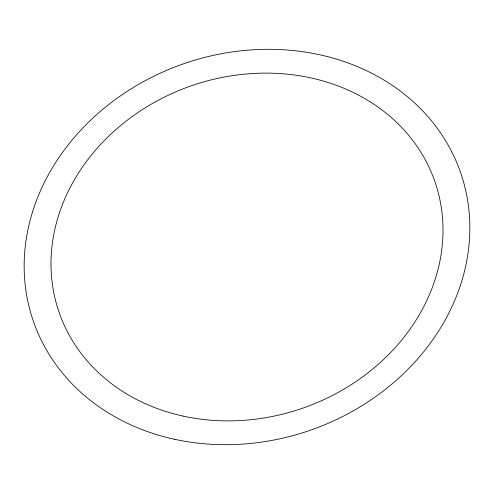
<?xml version="1.0" encoding="UTF-8"?>
<svg xmlns="http://www.w3.org/2000/svg" width="494" height="494" viewBox="0 0 494 494"><rect width="100%" height="100%" fill="white"/><g stroke="black" fill="none" stroke-linecap="round" stroke-linejoin="round"><path stroke-width="0.74" d="M174.438 439.259A226.178 193.87 -19.4 0 0 465.749 190.74A226.178 193.87 -19.4 0 0 100.813 111.002A226.178 193.87 -19.4 0 0 174.438 439.259M183.175 416.109A198.94 170.529 -19.4 0 0 439.407 197.514A198.94 170.529 -19.4 0 0 118.418 127.378A198.94 170.529 -19.4 0 0 183.175 416.109"/></g></svg>
